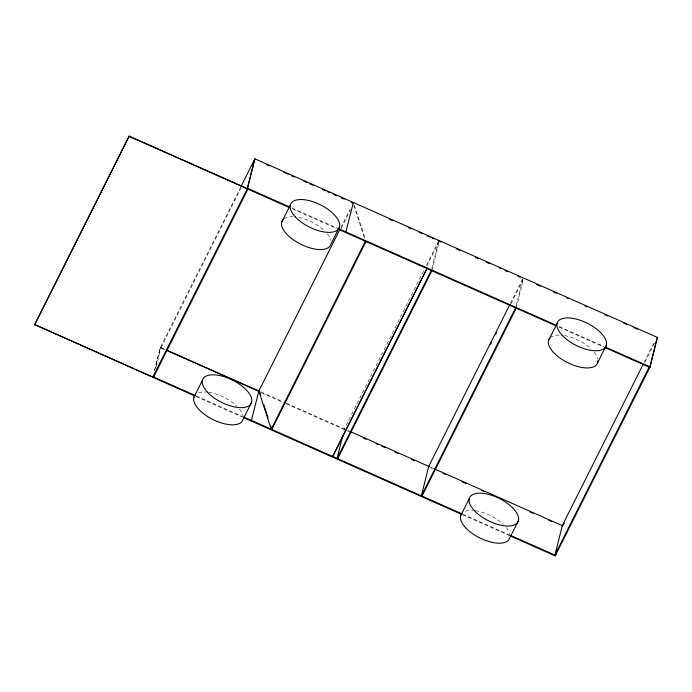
<?xml version="1.0" encoding="UTF-8"?>
<svg xmlns="http://www.w3.org/2000/svg" width="692" height="692" viewBox="0 0 692 692"><rect width="100%" height="100%" fill="white"/><g stroke="black" fill="none" stroke-linecap="round" stroke-linejoin="round"><path stroke-width="0.52" stroke-dasharray="3.46 2.59" d="M154.541 370.203L160.12 347.842L240.6 187.316M154.558 370.678L160.388 347.306L165.31 349.495M156.184 366.89L161.002 347.583M343.907 430.986L344.408 428.953L424.628 268.963M431.799 268.453L438.391 242.027M431.912 270.754L438.745 243.316M516.12 305.864L522.702 279.438M516.223 308.165L523.325 279.715M241.214 187.593L160.925 347.886L164.843 349.624M340.931 227.46L350.195 208.837M341.173 228.403L350.36 210.091M426.557 265.105L438.642 241.015M426.696 266.342L438.771 242.252M510.393 303.485L522.477 279.386M511.007 303.753L523.091 279.663M643.949 362.738L654.58 341.537M645.048 362.046L654.718 342.774M291.851 207.963L337.151 228.057M559.231 326.589L603.658 346.303M292.569 208.932L336.883 228.594M558.963 327.126L603.389 346.839M260.832 391.871L282.552 401.507M286.497 403.263L346.718 429.974M347.704 430.415L349.676 431.289M430.623 467.204L433.581 468.519M160.12 347.842L165.042 350.031M261.55 392.848L285.242 403.358M286.228 403.799L346.45 430.51M347.436 430.952L349.408 431.825M430.355 467.74L432.327 468.614M196.364 395.997L242.65 416.532M462.758 514.191L509.156 534.778M196.095 396.533L242.382 417.068M462.49 514.727L509.874 535.755M354.399 205.386L365.298 239.112M353.742 205.066L364.459 238.247M550.131 337.782A27.049 12.413 26.6 0 1 559.638 335.084M564.456 335.577A27.049 12.413 26.6 0 1 591.288 349.131M594.177 352.271A27.049 12.413 26.6 0 1 597.689 358.888M283.98 218.854A27.049 12.413 26.6 0 1 292.828 216.708M298.676 217.392A27.049 12.413 26.6 0 1 323.726 230.047M327.368 233.896A27.049 12.413 26.6 0 1 330.888 240.513M465.448 511.189A27.049 12.413 26.6 0 1 472.679 510.402M475.577 510.696A27.049 12.413 26.6 0 1 503.413 524.406M506.293 527.546A27.049 12.413 26.6 0 1 509.805 534.163M198.639 392.814A27.049 12.413 26.6 0 1 205.87 392.027M208.776 392.321A27.049 12.413 26.6 0 1 236.603 406.031M239.493 409.171A27.049 12.413 26.6 0 1 243.004 415.788"/><path stroke-width="1.04" d="M195.109 396.101L34.678 324.574L129.179 136.099L247.347 188.527M34.6 324.885L129.179 136.099M152.845 377.01L247.537 188.302L254.89 158.831L657.4 337.419L650.056 366.89L555.633 555.053L555.01 554.785L562.285 525.617L642.989 364.667M154.16 375.021L153.65 377.053L247.883 189.106M247.269 188.838L254.613 159.368L255.236 159.636M167.282 350.368L258.86 390.997L251.248 421.004M365.437 241.266L366.042 241.43L271.818 429.369L271.212 429.204L365.514 240.954M342.635 436.064L337.065 458.424L431.289 270.486M338.189 456.668L337.679 458.701L431.912 270.754M509.874 535.755L555.287 555.901L555.788 553.868M555.287 555.901L556.818 550.278M656.881 338.968L649.779 367.426L604.375 347.272M241.084 186.356L254.89 158.831M193.812 397.493L202.427 380.306M281.696 222.218L290.311 205.031M251.663 402.156L243.048 419.335A27.049 12.413 26.6 0 1 213.767 419.957A27.049 12.413 26.6 0 1 194.426 395.98M339.547 226.881L330.932 244.06A27.049 12.413 26.6 0 1 300.068 243.887A27.049 12.413 26.6 0 1 283.322 219.407M258.592 391.534L340.04 229.078M345.74 232.529L353.361 202.522L353.093 203.059L351.121 202.185M509.909 304.445L428.729 466.365L421.385 495.835L515.609 307.897M490.714 344.235L491.683 342.306M495.55 334.599L496.51 332.67M421.999 496.103L516.223 308.165M460.621 515.869L469.237 498.681M548.496 340.594L557.112 323.406M518.472 520.531L509.857 537.71A27.049 12.413 26.6 0 1 479.772 537.935A27.049 12.413 26.6 0 1 461.694 513.68M597.732 362.435L606.348 345.256M562.631 526.43L562.899 525.894L434.576 468.96M563.383 524.925L564.352 523.005M657.132 337.955L657.4 337.419M555.01 554.785L649.243 366.846L649.857 367.115M266.437 164.609L269.387 165.924M283.608 172.23L288.097 174.22M291.436 175.707L294.377 177.005M303.857 181.209L306.807 182.524M310.033 183.951L312.966 185.257M322.567 189.513L325.517 190.828M327.645 191.77L329.608 192.635M333.518 194.374L336.45 195.68M341.277 197.817L344.287 199.149M389.613 219.26L392.58 220.575M408.367 227.582L411.333 228.896M419.231 232.4L422.189 233.714M427.128 235.903L430.087 237.218M432.059 238.091L434.04 238.974M437.984 240.721L440.942 242.036M456.737 249.042L459.704 250.357M475.499 257.363L478.457 258.678M486.355 262.182L489.313 263.496M499.192 267.873L501.164 268.755M505.108 270.503L508.075 271.818M517.945 276.195L519.917 277.077M536.698 284.516L540.651 286.272M553.479 291.963L556.446 293.278M566.316 297.655L568.288 298.537M585.069 305.976L587.041 306.859M604.808 314.739L607.775 316.054M623.57 323.06L626.528 324.375M633.439 327.437L637.384 329.193M247.537 188.302L289.879 207.09M338.137 228.498L556.273 325.275M605.63 347.176L650.056 366.89M129.101 136.41L289.611 207.626M337.869 229.035L556.005 325.82M350.662 431.73L429.637 466.763M166.798 350.489L258.782 391.3M363.231 437.958L366.189 439.273M376.059 443.65L378.04 444.532M381.984 446.279L384.942 447.594M394.821 451.971L398.765 453.727M411.602 459.419L414.56 460.734M443.191 473.432L445.164 474.314M461.945 481.753L465.889 483.509M481.684 490.516L484.651 491.83M530.055 511.976L533.022 513.291M548.808 520.298L551.775 521.612M153.036 376.777L195.386 395.565M243.636 416.973L461.772 513.758M510.142 535.219L555.555 555.365M35.664 325.015L114.44 359.97M116.412 360.843L133.149 368.265M135.122 369.139L151.859 376.569M243.368 417.51L461.503 514.294M259.509 391.283L260.503 394.353M263.799 404.569L268.098 417.856M270.736 426.03L271.731 429.092L271.212 429.204L258.86 390.997M597.923 360.74A27.049 12.413 26.6 0 1 569.248 363.43A27.049 12.413 26.6 0 1 549.569 338.405M332.835 456.201L427.059 268.262L332.835 456.201M562.163 335.291A27.049 12.413 26.6 0 0 604.721 348.059A27.049 12.413 26.6 0 0 578.322 319.643A27.049 12.413 26.6 0 0 562.163 335.291M295.354 216.916A27.049 12.413 26.6 0 0 337.912 229.683A27.049 12.413 26.6 0 0 311.512 201.268A27.049 12.413 26.6 0 0 295.354 216.916M474.279 510.566A27.049 12.413 26.6 0 0 516.837 523.334A27.049 12.413 26.6 0 0 490.438 494.918A27.049 12.413 26.6 0 0 474.279 510.566M207.47 392.191A27.049 12.413 26.6 0 0 250.037 404.958A27.049 12.413 26.6 0 0 223.628 376.543A27.049 12.413 26.6 0 0 207.47 392.191"/></g></svg>
